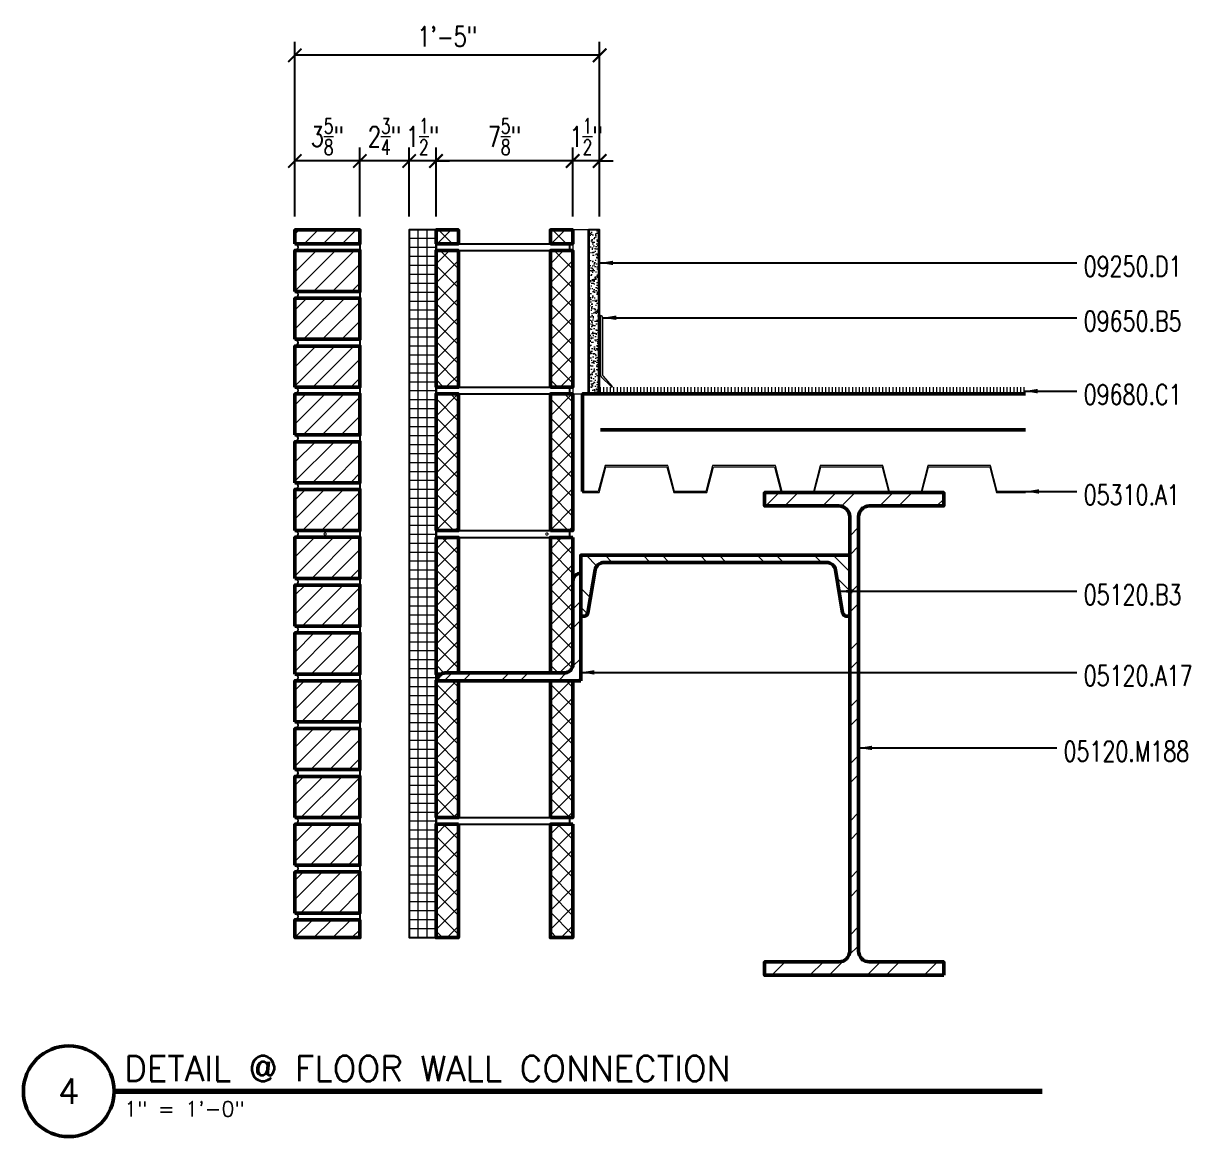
# Model space of a CAD drawing. Header units: inches. Extents: x 4066 to 5785, y 40 to 930.
# Drawn here: x 4066.4 to 4131.5, y 559 to 621.1 of the extents above; entities that cross this region are included whole.
import ezdxf
from ezdxf.enums import TextEntityAlignment as Align

# ---------------------------------------------------------------- set-up
doc = ezdxf.new("R2010")
doc.units = ezdxf.units.IN
doc.header["$LTSCALE"] = 0.5
doc.header["$MEASUREMENT"] = 0
doc.layers.get('0').update_dxf_attribs({"lineweight": 18})
doc.layers.get('Defpoints').update_dxf_attribs({"color": 140, "lineweight": 18})
for name, color, linetype, lineweight in [('A-Anno-Dims', 211, 'Continuous', 18), ('A-Anno-Note', 231, 'Continuous', 25), ('A-Detl-Fine', 90, 'Continuous', 18), ('A-Detl-Medm', 31, 'Continuous', 25), ('A-Detl-Patt', 190, 'Continuous', 18), ('A-Detl-Thin', 150, 'Continuous', 18), ('A-Detl-Wide', 213, 'Continuous', 50), ('G-Anno-Ttlb', 213, 'Continuous', 50)]:
    doc.layers.add(name, color=color, linetype=linetype, lineweight=lineweight)
doc.styles.add('Arch-Dim', font='romans.shx', dxfattribs={"width": 0.75})
doc.styles.add('RomanS', font='romans.shx')
doc.dimstyles.new('Aec-Arch-I-96', dxfattribs={"dimscale": 96, "dimtxt": 0.09375, "dimasz": 0.0625, "dimexe": 0.0625, "dimexo": 0.0625, "dimgap": 0.03125, "dimtad": 1, "dimdec": 4, "dimzin": 3, "dimdsep": 46, "dimlunit": 4, "dimtxsty": 'Arch-Dim', "dimblk": 'ARCHTICK', "dimcen": 0.09375, "dimazin": 2, "dimtfac": 0.75, "dimtdec": 4, "dimtix": 1, "dimtmove": 2, "dimatfit": 2, "dimfxl": 1, "dimtolj": 1, "dimtzin": 0, "dimarcsym": 0})
pattern_1 = [(45, (0, 0.375), (-0.53033, 0.53033), [])]
pattern_2 = [(45, (0, 0.375), (-0.53033, 0.53033), []), (135, (0, 0.375), (-0.53033, -0.53033), [])]

# ---------------------------------------------------------------- blocks, each defined once
blk = doc.blocks.new('*U164')
at = {"layer": 'A-Detl-Patt'}
h = blk.add_hatch(dxfattribs=at)
h.set_pattern_fill('ANSI31', color=256, scale=6, style=0)
h.set_pattern_definition(pattern_1)
h.paths.add_polyline_path([(3.625, 2.667), (0, 2.667), (0, 1.675), (3.625, 1.675)], flags=0)
at = {"color": 0, "linetype": 'ByBlock'}
blk.add_lwpolyline([(3.625, 2.667), (0, 2.667), (0, 1.675), (3.625, 1.675), (3.625, 2.667)], close=True, dxfattribs=at)
blk = doc.blocks.new('*U32')
at = {"layer": 'A-Detl-Patt'}
h = blk.add_hatch(dxfattribs=at)
h.set_pattern_fill('ANSI31', color=256, scale=6, style=0)
h.set_pattern_definition(pattern_1)
h.paths.add_polyline_path([(0, 0.375), (3.625, 0.375), (3.625, 2.6667), (0, 2.6667)])
at = {"color": 0, "linetype": 'ByBlock'}
blk.add_lwpolyline([(0, 0.375), (3.625, 0.375), (3.625, 2.6667), (0, 2.6667)], close=True, dxfattribs=at)
at = {"layer": 'A-Detl-Medm'}
blk.add_line((3.625, 0.375), (3.625, 0), dxfattribs=at)
blk.add_arc((0, 0.1875), 0.1875, 270, 90, dxfattribs=at)
blk = doc.blocks.new('*U163')
at = {"layer": 'A-Detl-Patt'}
h = blk.add_hatch(dxfattribs=at)
h.set_pattern_fill('ANSI37', color=256, scale=6, style=0)
h.set_pattern_definition(pattern_2)
h.paths.add_polyline_path([(1.25, 8), (0, 8), (0, 1.679), (1.25, 1.679)], flags=0)
h = blk.add_hatch(dxfattribs=at)
h.set_pattern_fill('ANSI37', color=256, scale=6, style=0)
h.set_pattern_definition(pattern_2)
h.paths.add_polyline_path([(7.625, 8), (6.375, 8), (6.375, 1.679), (7.625, 1.679)], flags=0)
at = {"color": 0, "linetype": 'ByBlock'}
for points in [[(1.25, 8), (0, 8), (0, 1.679), (1.25, 1.679), (1.25, 8)], [(7.625, 8), (6.375, 8), (6.375, 1.679), (7.625, 1.679), (7.625, 8)]]:
    blk.add_lwpolyline(points, close=True, dxfattribs=at)
at = {"layer": 'A-Detl-Medm'}
blk.add_lwpolyline([(1.25, 8), (6.375, 8)], dxfattribs=at)
blk = doc.blocks.new('*U33')
at = {"layer": 'A-Detl-Patt'}
h = blk.add_hatch(dxfattribs=at)
h.set_pattern_fill('ANSI37', color=256, scale=6, style=0)
h.set_pattern_definition(pattern_2)
h.paths.add_polyline_path([(0, 0.375), (1.25, 0.375), (1.25, 8), (0, 8)])
h = blk.add_hatch(dxfattribs=at)
h.set_pattern_fill('ANSI37', color=256, scale=6, style=0)
h.set_pattern_definition(pattern_2)
h.paths.add_polyline_path([(6.375, 0.375), (7.625, 0.375), (7.625, 8), (6.375, 8)])
at = {"color": 0, "linetype": 'ByBlock'}
for points in [[(0, 0.375), (1.25, 0.375), (1.25, 8), (0, 8)], [(6.375, 0.375), (7.625, 0.375), (7.625, 8), (6.375, 8)]]:
    blk.add_lwpolyline(points, close=True, dxfattribs=at)
at = {"layer": 'A-Detl-Medm'}
for p, q in [((1.25, 8), (6.375, 8)), ((0, 0.375), (0, 0)), ((1.25, 0.375), (6.375, 0.375))]:
    blk.add_line(p, q, dxfattribs=at)
blk.add_arc((7.625, 0.1875), 0.1875, 90, 270, dxfattribs=at)
blk = doc.blocks.new('*U105')
at = {"layer": 'A-Detl-Patt'}
h = blk.add_hatch(dxfattribs=at)
h.set_pattern_fill('ANSI37', color=256, scale=6, style=0)
h.set_pattern_definition(pattern_2)
h.paths.add_polyline_path([(0, 8), (0, 0.375), (0.287, 0.375, -0.136106), (0.513, 0.437), (1.25, 0.437), (1.25, 8)], flags=0)
h = blk.add_hatch(dxfattribs=at)
h.set_pattern_fill('ANSI37', color=256, scale=6, style=0)
h.set_pattern_definition(pattern_2)
h.paths.add_polyline_path([(7.625, 8), (6.375, 8), (6.375, 0.437), (7.138, 0.437, 0.350006), (7.625, 0.826)], flags=0)
at = {"color": 0, "linetype": 'ByBlock'}
for points in [[(0, 8), (0, 0.375), (0.287, 0.375, -0.136106), (0.513, 0.437), (1.25, 0.437), (1.25, 8), (0, 8)], [(7.625, 8), (6.375, 8), (6.375, 0.437), (7.138, 0.437, 0.350006), (7.625, 0.826), (7.625, 8)]]:
    blk.add_lwpolyline(points, format="xyb", close=True, dxfattribs=at)
at = {"layer": 'A-Detl-Medm', "extrusion": (0, 0, -1)}
for points in [[(-1.25, 8), (-6.375, 8)], [(0, 0.375), (0, 0)]]:
    blk.add_lwpolyline(points, dxfattribs=at)
blk = doc.blocks.new('AecDtl_9650C2')
at = {"layer": 'A-Detl-Thin'}
blk.add_lwpolyline([(0.037, 0.588), (0.603, 0.022, 0.414214), (0.647, 0.022), (0.648, 0.023, 0.397145), (0.65, 0.066), (0.157, 0.621, -0.18372), (0.125, 0.704), (0.125, 3.875, 0.414214), (0, 4), (0, 0.677, 0.198912)], format="xyb", close=True, dxfattribs=at)
blk = doc.blocks.new('*U104')
at = {"layer": 'A-Detl-Thin'}
blk.add_lwpolyline([(0, 0.06), (0, 0), (0.921, 0), (1.296, 1.44), (4.704, 1.44), (5.079, 0), (6.921, 0), (7.296, 1.44), (10.704, 1.44), (11.079, 0), (12.921, 0), (13.296, 1.44), (16.704, 1.44), (17.079, 0), (18.921, 0), (19.296, 1.44), (22.704, 1.44), (23.079, 0), (24.698, 0), (24.698, 0.06), (23.125, 0.06), (22.75, 1.5), (19.25, 1.5), (18.875, 0.06), (17.125, 0.06), (16.75, 1.5), (13.25, 1.5), (12.875, 0.06), (11.125, 0.06), (10.75, 1.5), (7.25, 1.5), (6.875, 0.06), (5.125, 0.06), (4.75, 1.5), (1.25, 1.5), (0.875, 0.06), (0, 0.06)], close=True, dxfattribs=at)
at = {"layer": 'A-Detl-Wide'}
blk.add_lwpolyline([(0, 0.06), (0, 5.5), (24.698, 5.5)], dxfattribs=at)
blk = doc.blocks.new('*U55')
at = {"layer": 'A-Detl-Patt'}
h = blk.add_hatch(dxfattribs=at)
h.set_pattern_fill('ANSI32', color=256, scale=6, style=0)
edge = h.paths.add_edge_path()
edge.add_line((3.4, 0), (0, 0))
edge.add_line((0, 0), (0, -15))
edge.add_line((0, -15), (3.4, -15))
edge.add_line((3.4, -15), (3.4, -14.838))
edge.add_arc((3.16, -14.838), 0.24, 0, 80.5)
edge.add_line((3.2, -14.601), (0.817, -14.202))
edge.add_arc((0.9, -13.709), 0.5, 180, 260.5, ccw=False)
edge.add_line((0.4, -13.709), (0.4, -1.291))
edge.add_arc((0.9, -1.291), 0.5, 99.5, 180, ccw=False)
edge.add_line((0.817, -0.798), (3.2, -0.399))
edge.add_arc((3.16, -0.162), 0.24, 279.5, 360)
edge.add_line((3.4, -0.162), (3.4, 0))
at = {"color": 0, "linetype": 'ByBlock'}
blk.add_lwpolyline([(3.4, 0), (0, 0), (0, -15), (3.4, -15), (3.4, -14.838, 0.366443), (3.2, -14.601), (0.817, -14.202, -0.366443), (0.4, -13.709), (0.4, -1.291, -0.366443), (0.817, -0.798), (3.2, -0.399, 0.366443), (3.4, -0.162)], format="xyb", close=True, dxfattribs=at)
blk = doc.blocks.new('*U56')
at = {"layer": 'A-Detl-Patt'}
h = blk.add_hatch(dxfattribs=at)
h.set_pattern_fill('ANSI32', color=256, scale=6, style=0)
h.set_pattern_definition([(45, (0, -13.46), (-1.591, 1.591), []), (45, (1.0607, -13.46), (-1.591, 1.591), [])])
edge = h.paths.add_edge_path()
edge.add_line((4.995, -26.92), (4.995, -26.175))
edge.add_line((4.995, -26.175), (0.845, -26.175))
edge.add_arc((0.845, -25.575), 0.6, 180, 270, ccw=False)
edge.add_line((0.245, -25.575), (0.245, -1.345))
edge.add_arc((0.845, -1.345), 0.6, 90, 180, ccw=False)
edge.add_line((0.845, -0.745), (4.995, -0.745))
edge.add_line((4.995, -0.745), (4.995, 0))
edge.add_line((4.995, 0), (-4.995, 0))
edge.add_line((-4.995, 0), (-4.995, -0.745))
edge.add_line((-4.995, -0.745), (-0.845, -0.745))
edge.add_arc((-0.845, -1.345), 0.6, 0, 90, ccw=False)
edge.add_line((-0.245, -1.345), (-0.245, -25.575))
edge.add_arc((-0.845, -25.575), 0.6, -90, 0, ccw=False)
edge.add_line((-0.845, -26.175), (-4.995, -26.175))
edge.add_line((-4.995, -26.175), (-4.995, -26.92))
edge.add_line((-4.995, -26.92), (4.995, -26.92))
at = {"color": 0, "linetype": 'ByBlock'}
blk.add_lwpolyline([(4.995, -26.92), (4.995, -26.175), (0.845, -26.175, -0.414214), (0.245, -25.575), (0.245, -1.345, -0.414214), (0.845, -0.745), (4.995, -0.745), (4.995, 0), (-4.995, 0), (-4.995, -0.745), (-0.845, -0.745, -0.414214), (-0.245, -1.345), (-0.245, -25.575, -0.414214), (-0.845, -26.175), (-4.995, -26.175), (-4.995, -26.92)], format="xyb", close=True, dxfattribs=at)
blk = doc.blocks.new('*U57')
at = {"layer": 'A-Detl-Patt'}
h = blk.add_hatch(dxfattribs=at)
h.set_pattern_fill('ANSI32', color=256, scale=6, style=0)
edge = h.paths.add_edge_path()
edge.add_line((0, 0), (6, 0))
edge.add_arc((5.5625, 0), 0.4375, -90, 0, ccw=False)
edge.add_line((5.5625, -0.4375), (0.9375, -0.4375))
edge.add_arc((0.9375, -0.9375), 0.5, 90, 180)
edge.add_line((0.4375, -0.9375), (0.4375, -7.5625))
edge.add_arc((0, -7.5625), 0.4375, -90, 0, ccw=False)
edge.add_line((0, -8), (0, 0))
at = {"color": 0, "linetype": 'ByBlock'}
blk.add_lwpolyline([(0, 0), (6, 0), (6, 0, -0.4142136), (5.5625, -0.4375), (0.9375, -0.4375, 0.4142136), (0.4375, -0.9375), (0.4375, -7.5625, -0.4142136), (0, -8), (0, -8)], format="xyb", close=True, dxfattribs=at)
blk = doc.blocks.new('*U161')
at = {"layer": 'A-Detl-Patt'}
h = blk.add_hatch(dxfattribs=at)
h.set_pattern_fill('ANSI31', color=256, scale=6, style=0)
h.set_pattern_definition(pattern_1)
h.paths.add_polyline_path([(0, 0.375), (3.625, 0.375), (3.625, 1.15), (0, 1.15)], flags=0)
at = {"color": 0, "linetype": 'ByBlock'}
blk.add_lwpolyline([(0, 0.375), (3.625, 0.375), (3.625, 1.15), (0, 1.15), (0, 0.375)], close=True, dxfattribs=at)
at = {"layer": 'A-Detl-Medm'}
blk.add_lwpolyline([(0, 0, 1), (0, 0.375)], format="xyb", dxfattribs=at)
blk.add_lwpolyline([(3.625, 0.375), (3.625, 0)], dxfattribs=at)
blk = doc.blocks.new('*U159')
at = {"layer": 'A-Detl-Patt'}
h = blk.add_hatch(dxfattribs=at)
h.set_pattern_fill('ANSI37', color=256, scale=6, style=0)
h.set_pattern_definition(pattern_2)
h.paths.add_polyline_path([(0, 0.375), (1.25, 0.375), (1.25, 1.152), (0, 1.152)], flags=0)
h = blk.add_hatch(dxfattribs=at)
h.set_pattern_fill('ANSI37', color=256, scale=6, style=0)
h.set_pattern_definition(pattern_2)
h.paths.add_polyline_path([(6.375, 0.375), (7.625, 0.375), (7.625, 1.152), (6.375, 1.152)], flags=0)
at = {"color": 0, "linetype": 'ByBlock'}
for points in [[(0, 0.375), (1.25, 0.375), (1.25, 1.152), (0, 1.152), (0, 0.375)], [(6.375, 0.375), (7.625, 0.375), (7.625, 1.152), (6.375, 1.152), (6.375, 0.375)]]:
    blk.add_lwpolyline(points, close=True, dxfattribs=at)
at = {"layer": 'A-Detl-Medm'}
for points in [[(0, 0.375), (0, 0)], [(1.25, 0.375), (6.375, 0.375)]]:
    blk.add_lwpolyline(points, dxfattribs=at)
blk.add_lwpolyline([(7.625, 0.375, 1), (7.625, 0)], format="xyb", dxfattribs=at)
blk = doc.blocks.new('*U65')
at = {"color": 0, "linetype": 'ByBlock'}
blk.add_lwpolyline([(-6.1225, -0.1875, 0.0625, 0.0625, 1), (-6.2475, -0.1875, 0.0625, 0.0625, 1), (-6.1225, -0.1875, 0, 0, 0), (6.1225, -0.1875, 0.0625, 0.0625, 1), (6.2475, -0.1875, 0.0625, 0.0625, 1), (6.1225, -0.1875, 0, 0, 0)], format="xyseb", dxfattribs=at)
blk = doc.blocks.new('_ArchTick')
at = {"color": 0, "linetype": 'ByBlock', "const_width": 0.15}
blk.add_lwpolyline([(-0.5, -0.5), (0.5, 0.5)], dxfattribs=at)
blk = doc.blocks.new('*D120')
at = {"layer": 'A-Anno-Dims', "color": 0, "lineweight": -2, "transparency": 16777216}
for p, q in [((4097.043, 610.3), (4097.043, 614.14)), ((4098.543, 610.3), (4098.543, 614.14)), ((4097.043, 613.39), (4096.293, 613.39)), ((4098.543, 613.39), (4097.043, 613.39)), ((4098.543, 613.39), (4099.293, 613.39))]:
    blk.add_line(p, q, dxfattribs=at)
at = {"layer": 'Defpoints', "color": 0, "transparency": 16777216}
for p in [(4097.043, 613.39), (4097.043, 609.55), (4098.543, 609.55)]:
    blk.add_point(p, dxfattribs=at)
at = {"layer": 'A-Anno-Dims', "color": 0, "lineweight": -2, "transparency": 16777216, "xscale": 0.75, "yscale": 0.75, "zscale": 0.75}
blk.add_blockref('_ArchTick', (4097.043, 613.39), dxfattribs=at)
at = {"layer": 'A-Anno-Dims', "color": 0, "lineweight": -2, "transparency": 16777216, "xscale": 0.75, "yscale": 0.75, "zscale": 0.75, "rotation": 180}
blk.add_blockref('_ArchTick', (4098.543, 613.39), dxfattribs=at)
at = {"layer": 'A-Anno-Dims', "color": 0, "transparency": 16777216, "insert": (4097.793, 614.749), "char_height": 1.125, "attachment_point": 5, "style": 'Arch-Dim'}
blk.add_mtext('\\A1;1{\\H0.750000x;\\S1/2;}"', dxfattribs=at)
blk = doc.blocks.new('*D121')
at = {"layer": 'A-Anno-Dims', "color": 0, "lineweight": -2, "transparency": 16777216}
for p, q in [((4089.418, 610.3), (4089.418, 614.14)), ((4097.043, 610.3), (4097.043, 614.14)), ((4097.043, 613.39), (4089.418, 613.39))]:
    blk.add_line(p, q, dxfattribs=at)
at = {"layer": 'Defpoints', "color": 0, "transparency": 16777216}
for p in [(4089.418, 613.39), (4089.418, 609.55), (4097.043, 609.55)]:
    blk.add_point(p, dxfattribs=at)
at = {"layer": 'A-Anno-Dims', "color": 0, "lineweight": -2, "transparency": 16777216, "xscale": 0.75, "yscale": 0.75, "zscale": 0.75, "rotation": 180}
blk.add_blockref('_ArchTick', (4089.418, 613.39), dxfattribs=at)
at = {"layer": 'A-Anno-Dims', "color": 0, "lineweight": -2, "transparency": 16777216, "xscale": 0.75, "yscale": 0.75, "zscale": 0.75}
blk.add_blockref('_ArchTick', (4097.043, 613.39), dxfattribs=at)
at = {"layer": 'A-Anno-Dims', "color": 0, "transparency": 16777216, "insert": (4093.231, 614.749), "char_height": 1.125, "attachment_point": 5, "style": 'Arch-Dim'}
blk.add_mtext('\\A1;7{\\H0.750000x;\\S5/8;}"', dxfattribs=at)
blk = doc.blocks.new('*D122')
at = {"layer": 'A-Anno-Dims', "color": 0, "lineweight": -2, "transparency": 16777216}
for p, q in [((4087.918, 610.3), (4087.918, 614.14)), ((4089.418, 610.3), (4089.418, 614.14)), ((4087.918, 613.39), (4087.168, 613.39)), ((4089.418, 613.39), (4087.918, 613.39)), ((4089.418, 613.39), (4090.168, 613.39))]:
    blk.add_line(p, q, dxfattribs=at)
at = {"layer": 'Defpoints', "color": 0, "transparency": 16777216}
for p in [(4087.918, 613.39), (4087.918, 609.55), (4089.418, 609.55)]:
    blk.add_point(p, dxfattribs=at)
at = {"layer": 'A-Anno-Dims', "color": 0, "lineweight": -2, "transparency": 16777216, "xscale": 0.75, "yscale": 0.75, "zscale": 0.75}
blk.add_blockref('_ArchTick', (4087.918, 613.39), dxfattribs=at)
at = {"layer": 'A-Anno-Dims', "color": 0, "lineweight": -2, "transparency": 16777216, "xscale": 0.75, "yscale": 0.75, "zscale": 0.75, "rotation": 180}
blk.add_blockref('_ArchTick', (4089.418, 613.39), dxfattribs=at)
at = {"layer": 'A-Anno-Dims', "color": 0, "transparency": 16777216, "insert": (4088.668, 614.749), "char_height": 1.125, "attachment_point": 5, "style": 'Arch-Dim'}
blk.add_mtext('\\A1;1{\\H0.750000x;\\S1/2;}"', dxfattribs=at)
blk = doc.blocks.new('*D123')
at = {"layer": 'A-Anno-Dims', "color": 0, "lineweight": -2, "transparency": 16777216}
for p, q in [((4085.168, 610.3), (4085.168, 614.14)), ((4087.918, 610.3), (4087.918, 614.14)), ((4087.918, 613.39), (4085.168, 613.39))]:
    blk.add_line(p, q, dxfattribs=at)
at = {"layer": 'Defpoints', "color": 0, "transparency": 16777216}
for p in [(4085.168, 613.39), (4085.168, 609.55), (4087.918, 609.55)]:
    blk.add_point(p, dxfattribs=at)
at = {"layer": 'A-Anno-Dims', "color": 0, "lineweight": -2, "transparency": 16777216, "xscale": 0.75, "yscale": 0.75, "zscale": 0.75, "rotation": 180}
blk.add_blockref('_ArchTick', (4085.168, 613.39), dxfattribs=at)
at = {"layer": 'A-Anno-Dims', "color": 0, "lineweight": -2, "transparency": 16777216, "xscale": 0.75, "yscale": 0.75, "zscale": 0.75}
blk.add_blockref('_ArchTick', (4087.918, 613.39), dxfattribs=at)
at = {"layer": 'A-Anno-Dims', "color": 0, "transparency": 16777216, "insert": (4086.543, 614.749), "char_height": 1.125, "attachment_point": 5, "style": 'Arch-Dim'}
blk.add_mtext('\\A1;2{\\H0.750000x;\\S3/4;}"', dxfattribs=at)
blk = doc.blocks.new('*D124')
at = {"layer": 'A-Anno-Dims', "color": 0, "lineweight": -2, "transparency": 16777216}
for p, q in [((4081.543, 610.3), (4081.543, 614.14)), ((4085.168, 610.3), (4085.168, 614.14)), ((4085.168, 613.39), (4081.543, 613.39))]:
    blk.add_line(p, q, dxfattribs=at)
at = {"layer": 'Defpoints', "color": 0, "transparency": 16777216}
for p in [(4081.543, 613.39), (4081.543, 609.55), (4085.168, 609.55)]:
    blk.add_point(p, dxfattribs=at)
at = {"layer": 'A-Anno-Dims', "color": 0, "lineweight": -2, "transparency": 16777216, "xscale": 0.75, "yscale": 0.75, "zscale": 0.75, "rotation": 180}
blk.add_blockref('_ArchTick', (4081.543, 613.39), dxfattribs=at)
at = {"layer": 'A-Anno-Dims', "color": 0, "lineweight": -2, "transparency": 16777216, "xscale": 0.75, "yscale": 0.75, "zscale": 0.75}
blk.add_blockref('_ArchTick', (4085.168, 613.39), dxfattribs=at)
at = {"layer": 'A-Anno-Dims', "color": 0, "transparency": 16777216, "insert": (4083.356, 614.749), "char_height": 1.125, "attachment_point": 5, "style": 'Arch-Dim'}
blk.add_mtext('\\A1;3{\\H0.750000x;\\S5/8;}"', dxfattribs=at)
blk = doc.blocks.new('*D125')
at = {"layer": 'A-Anno-Dims', "color": 0, "lineweight": -2, "transparency": 16777216}
for p, q in [((4081.543, 610.3), (4081.543, 620.034)), ((4098.543, 610.3), (4098.543, 620.034)), ((4098.543, 619.284), (4081.543, 619.284))]:
    blk.add_line(p, q, dxfattribs=at)
at = {"layer": 'Defpoints', "color": 0, "transparency": 16777216}
for p in [(4081.543, 619.284), (4081.543, 609.55), (4098.543, 609.55)]:
    blk.add_point(p, dxfattribs=at)
at = {"layer": 'A-Anno-Dims', "color": 0, "lineweight": -2, "transparency": 16777216, "xscale": 0.75, "yscale": 0.75, "zscale": 0.75, "rotation": 180}
blk.add_blockref('_ArchTick', (4081.543, 619.284), dxfattribs=at)
at = {"layer": 'A-Anno-Dims', "color": 0, "lineweight": -2, "transparency": 16777216, "xscale": 0.75, "yscale": 0.75, "zscale": 0.75}
blk.add_blockref('_ArchTick', (4098.543, 619.284), dxfattribs=at)
at = {"layer": 'A-Anno-Dims', "color": 0, "transparency": 16777216, "insert": (4090.043, 620.329), "char_height": 1.125, "attachment_point": 5, "style": 'Arch-Dim'}
blk.add_mtext('\\A1;1\'-5"', dxfattribs=at)
blk = doc.blocks.new('Anno_Title_A1')
at = {"color": 0, "linetype": 'ByBlock', "lineweight": -2}
blk.add_circle((0, 0), 2.25, dxfattribs=at)
blk.add_circle((0, 0), 2.25, dxfattribs=at)
at = {"color": 0, "linetype": 'ByBlock', "lineweight": -2, "style": 'RomanS'}
blk.add_attdef('NUMBER', text='', height=1.25, dxfattribs=at).set_placement((0, 0), align=Align.MIDDLE)
blk = doc.blocks.new('Anno_Title_T1')
at = {"color": 0, "linetype": 'ByBlock', "lineweight": -2, "style": 'RomanS'}
blk.add_attdef('TITLE', (2.75, 0.5), '', height=1.25, dxfattribs=at)
blk.add_attdef('SCALE', text='', height=0.75, dxfattribs=at).set_placement((2.75, -0.5), align=Align.TOP_LEFT)

msp = doc.modelspace()

# ---------------------------------------------------------------- hatches: boundary and pattern name
at = {"layer": 'A-Detl-Patt'}
h = msp.add_hatch(dxfattribs=at)
h.set_pattern_fill('ANSI37', color=256, scale=4, angle=135, style=0)
h.set_pattern_definition([(180, (4089.4184, 564.58034), (-1e-16, -0.5), []), (270, (4089.4184, 564.58034), (0.5, -1e-16), [])])
h.paths.add_polyline_path([(4089.41841, 609.54974), (4087.91841, 609.54974), (4087.91841, 570.07678), (4089.41841, 570.07678)], flags=0)
h = msp.add_hatch(dxfattribs=at)
h.set_pattern_fill('GENERAL_TEXTURE', color=256, scale=0.5, angle=90, style=0, pattern_type=2)
h.set_pattern_definition([(90, (4097.9084, 600.41734), (-0.5, 0.005), [0.005, -0.5]), (100, (4097.8984, 600.57734), (-0.493272, -0.0819), [0.005, -0.5]), (110, (4097.7884, 600.48734), (-0.471556, -0.166312), [0.005, -0.5]), (120, (4097.7084, 600.59734), (-0.435513, -0.24567), [0.005, -0.5]), (130, (4097.6784, 600.46734), (-0.386236, -0.317564), [0.005, -0.5]), (140, (4097.5584, 600.50734), (-0.325224, -0.379808), [0.005, -0.5]), (150, (4097.4684, 600.43734), (-0.25433, -0.430513), [0.005, -0.5]), (160, (4097.4784, 600.59734), (-0.175709, -0.468136), [0.005, -0.5]), (170, (4097.4584, 600.71734), (-0.091748, -0.491536), [0.005, -0.5]), (180, (4097.5784, 600.77734), (-0.005, -0.5), [0.005, -0.5]), (190, (4097.5884, 600.87734), (0.0819, -0.493272), [0.005, -0.5]), (200, (4097.7684, 600.87734), (0.166312, -0.471556), [0.005, -0.5]), (210, (4097.8284, 600.78734), (0.24567, -0.435513), [0.005, -0.5]), (220, (4097.7984, 600.64734), (0.317564, -0.386236), [0.005, -0.5]), (230, (4097.7084, 600.73734), (0.379808, -0.325224), [0.005, -0.5]), (240, (4097.6184, 600.64734), (0.430513, -0.25433), [0.005, -0.5]), (250, (4097.8984, 600.85734), (0.468136, -0.175709), [0.005, -0.5])])
h.paths.add_polyline_path([(4097.98091, 600.39734), (4098.48091, 600.39734), (4098.48091, 609.54974), (4097.98091, 609.54974)], flags=0)
at = {"layer": 'A-Detl-Thin'}
h = msp.add_hatch(dxfattribs=at)
h.set_pattern_fill('LINE', color=256, scale=1.5, angle=90, style=0)
h.set_pattern_definition([(90, (4098.59341, 600.39734), (-0.1875, 1e-17), [])])
h.paths.add_polyline_path([(4098.59341, 600.77234), (4098.59341, 600.39734), (4122.29106, 600.39734), (4122.29106, 600.77234)], flags=0)

# ---------------------------------------------------------------- linework, layer by layer
at = {"layer": 'A-Detl-Fine'}
for points in [[(4097.98091, 600.39734), (4097.98091, 609.54974)], [(4098.48091, 600.39734), (4098.48091, 609.54974)]]:
    msp.add_lwpolyline(points, dxfattribs=at)
at = {"layer": 'A-Detl-Medm'}
for points in [[(4089.41841, 609.54974), (4087.91841, 609.54974), (4087.91841, 570.07678), (4089.41841, 570.07678), (4089.41841, 609.54974)], [(4097.91841, 600.39734), (4098.54341, 600.39734), (4098.54341, 609.54974), (4097.91841, 609.54974), (4097.91841, 600.39734)]]:
    msp.add_lwpolyline(points, close=True, dxfattribs=at)
at = {"layer": 'A-Detl-Thin'}
msp.add_lwpolyline([(4097.04341, 600.39734), (4097.91841, 600.39734), (4097.91841, 609.54974), (4097.04341, 609.54974), (4097.04341, 600.39734)], close=True, dxfattribs=at)
msp.add_lwpolyline([(4097.89751, 600.39734), (4097.89751, 609.54974)], dxfattribs=at)
at = {"layer": 'A-Detl-Wide'}
msp.add_lwpolyline([(4098.59341, 598.39734), (4122.29106, 598.39734)], dxfattribs=at)
at = {"layer": 'G-Anno-Ttlb'}
msp.add_lwpolyline([(4071.46185, 561.50486, 0.3, 0.3, 0), (4123.22869, 561.50486, 0.3, 0.3, 0)], format="xyseb", dxfattribs=at)

# ---------------------------------------------------------------- block references
at = {"layer": 'A-Detl-Medm'}
msp.add_blockref('AecDtl_9650C2', (4098.59341, 600.77234), dxfattribs=at)
at = {"layer": 'A-Detl-Wide'}
for name, p in [('*U161', (4081.54341, 608.39984)), ('*U159', (4089.41841, 608.39734)), ('*U32', (4081.54341, 605.73514)), ('*U33', (4089.41841, 600.39734)), ('*U32', (4081.54341, 603.06844)), ('*U32', (4081.54341, 600.40174)), ('*U32', (4081.54341, 597.73504)), ('*U33', (4089.41841, 592.39734)), ('*U104', (4097.59341, 594.89734)), ('*U32', (4081.54341, 595.06834)), ('*U32', (4081.54341, 592.40164)), ('*U56', (4112.73841, 594.89734)), ('*U65', (4089.41841, 592.77234)), ('*U32', (4081.54341, 589.73494)), ('*U105', (4089.41841, 584.39734)), ('*U32', (4081.54341, 587.06824)), ('*U32', (4081.54341, 584.40154)), ('*U32', (4081.54341, 581.73484)), ('*U33', (4089.41841, 576.39734)), ('*U32', (4081.54341, 579.06814)), ('*U32', (4081.54341, 576.40144)), ('*U32', (4081.54341, 573.73474)), ('*U163', (4089.41841, 568.39734)), ('*U32', (4081.54341, 571.06804)), ('*U164', (4081.54341, 568.40134))]:
    msp.add_blockref(name, p, dxfattribs=at)
at = {"layer": 'A-Detl-Wide', "rotation": 270}
msp.add_blockref('*U55', (4112.49341, 591.39734), dxfattribs=at)
at = {"layer": 'A-Detl-Wide', "xscale": -1, "rotation": 270}
msp.add_blockref('*U57', (4097.49341, 584.39734), dxfattribs=at)
at = {"layer": 'G-Anno-Ttlb'}
ref = msp.add_blockref('Anno_Title_A1', (4068.9306, 561.50486), dxfattribs=dict(at, xscale=1.125, yscale=1.125, zscale=1.125))
ref.add_attrib('NUMBER', '4', dxfattribs={"layer": '0', "color": 0, "linetype": 'ByBlock', "lineweight": -2, "height": 1.40625, "style": 'Arch-Dim'}).set_placement((4068.9306, 561.50486), align=Align.MIDDLE)
ref = msp.add_blockref('Anno_Title_T1', (4068.9306, 561.50486), dxfattribs=dict(at, xscale=1.125, yscale=1.125, zscale=1.125))
ref.add_attrib('SCALE', '1" = 1\'-0"', dxfattribs={"layer": '0', "color": 0, "linetype": 'ByBlock', "lineweight": -2, "height": 0.84375, "style": 'Arch-Dim'}).set_placement((4072.02435, 560.94236), align=Align.TOP_LEFT)
ref.add_attrib('TITLE', 'DETAIL @ FLOOR WALL CONNECTION', (4072.02435, 562.06736), dxfattribs={"layer": '0', "color": 0, "linetype": 'ByBlock', "lineweight": -2, "height": 1.40625, "style": 'Arch-Dim'})

# ---------------------------------------------------------------- texts
at = {"layer": 'A-Anno-Note', "char_height": 1.125, "attachment_point": 1, "style": 'Arch-Dim'}
for s, insert in [('09250.D1', (4125.54106, 608.08063)), ('09650.B5', (4125.54106, 605.02234)), ('09680.C1', (4125.54106, 600.92894)), ('05310.A1', (4125.54106, 595.33214)), ('05120.B3', (4125.54106, 589.76379)), ('05120.A17', (4125.54106, 585.24304)), ('05120.M188', (4124.415, 581.0296))]:
    msp.add_mtext(s, dxfattribs=dict(at, insert=insert))

# ---------------------------------------------------------------- dimensions: what is measured, and where the dimension line sits
at = {"layer": 'A-Anno-Dims'}
for base, p1, p2, picture, middle in [((4081.54341, 619.28394), (4098.54341, 609.54974), (4081.54341, 609.54974), '*D125', (4090.04341, 620.32858)), ((4081.54341, 613.3896), (4085.16841, 609.54974), (4081.54341, 609.54974), '*D124', (4083.35591, 614.74897)), ((4085.16841, 613.3896), (4087.91841, 609.54974), (4085.16841, 609.54974), '*D123', (4086.54341, 614.74897)), ((4087.91841, 613.3896), (4089.41841, 609.54974), (4087.91841, 609.54974), '*D122', (4088.66841, 614.74897)), ((4089.41841, 613.3896), (4097.04341, 609.54974), (4089.41841, 609.54974), '*D121', (4093.23091, 614.74897)), ((4097.04341, 613.3896), (4098.54341, 609.54974), (4097.04341, 609.54974), '*D120', (4097.79341, 614.74897))]:
    dim = msp.add_linear_dim(base=base, p1=p1, p2=p2, dimstyle='Aec-Arch-I-96', override={"dimscale": 12}, dxfattribs=at)
    dim.commit()
    dim.dimension.update_dxf_attribs({"geometry": picture, "text_midpoint": middle})

# ---------------------------------------------------------------- leaders
at = {"layer": 'A-Anno-Note'}
for points in [[(4098.54341, 607.70563), (4125.16606, 607.70563)], [(4098.71841, 604.64734), (4125.16606, 604.64734)], [(4122.21944, 600.55394), (4125.16606, 600.55394)], [(4122.29106, 594.95714), (4125.16606, 594.95714)], [(4111.89504, 589.38879), (4125.16606, 589.38879)], [(4097.49341, 584.86804), (4125.16606, 584.86804)], [(4112.98341, 580.6546), (4124.04, 580.6546)]]:
    msp.add_leader(points, dimstyle='Aec-Arch-I-96', override={"dimscale": 12}, dxfattribs=at)

doc.saveas('drawing.dxf')
